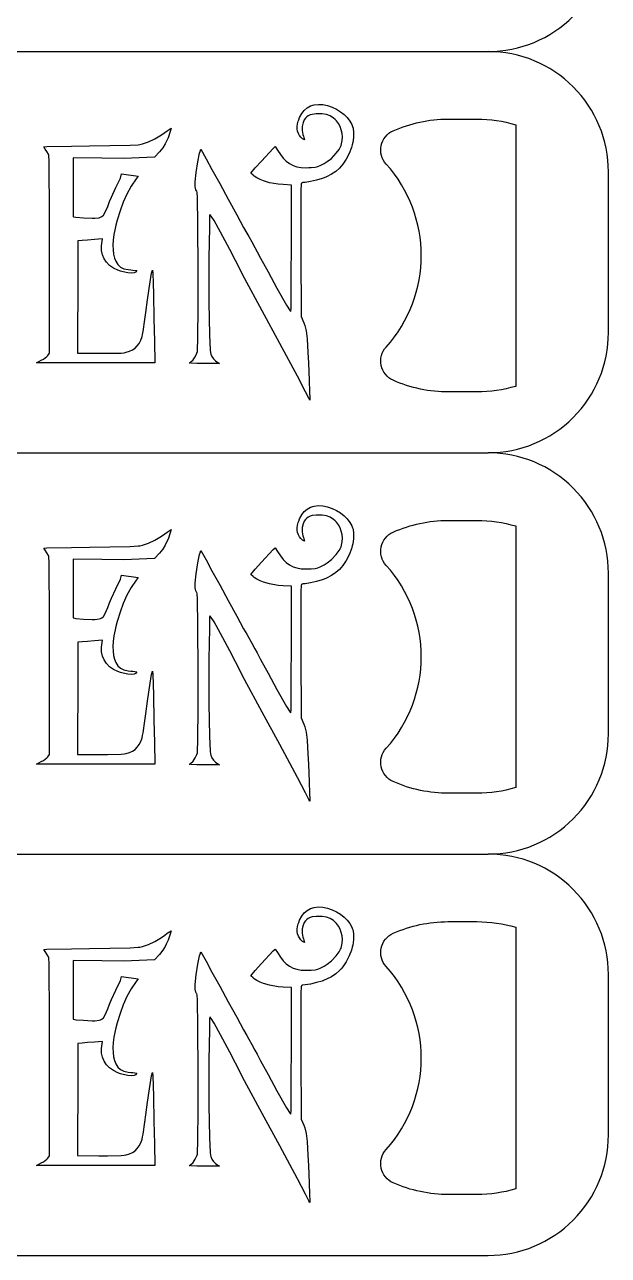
# Model space of a CAD drawing. Header units: millimetres. Extents: x 2045 to 2776, y 1347 to 1669.
# Drawn here: x 2702.7 to 2775.5, y 1346.8 to 1500.2 of the extents above; entities that cross this region are included whole.
import ezdxf

# ---------------------------------------------------------------- set-up
doc = ezdxf.new("R2010")
doc.units = ezdxf.units.MM

msp = doc.modelspace()

# ---------------------------------------------------------------- linework, layer by layer
for points in [[(2645.523, 1546.839, 0.4142136), (2635.523, 1536.839), (2635.523, 1506.839, 0.4142136), (2645.523, 1496.839), (2760.523, 1496.839, 0.4142136), (2775.523, 1511.839), (2775.523, 1531.839, 0.4142136), (2760.523, 1546.839)], [(2645.523, 1496.839, 0.4142136), (2635.523, 1486.839), (2635.523, 1456.839, 0.4142136), (2645.523, 1446.839), (2760.523, 1446.839, 0.4142136), (2775.523, 1461.839), (2775.523, 1481.839, 0.4142136), (2760.523, 1496.839)], [(2645.523, 1446.839, 0.4142136), (2635.523, 1436.839), (2635.523, 1406.839, 0.4142136), (2645.523, 1396.839), (2760.523, 1396.839, 0.4142136), (2775.523, 1411.839), (2775.523, 1431.839, 0.4142136), (2760.523, 1446.839)], [(2645.523, 1396.839, 0.4142136), (2635.523, 1386.839), (2635.523, 1356.839, 0.4142136), (2645.523, 1346.839), (2760.523, 1346.839, 0.4142136), (2775.523, 1361.839), (2775.523, 1381.839, 0.4142136), (2760.523, 1396.839)]]:
    msp.add_lwpolyline(points, format="xyb")
for points in [[(2735.988, 1480.205), (2734.942, 1480.267), (2734.338, 1480.313), (2733.238, 1480.499), (2732.518, 1480.716), (2732.092, 1480.886), (2731.697, 1481.088), (2731.356, 1481.313), (2731.201, 1481.436), (2730.922, 1481.669), (2731.487, 1482.327), (2732.254, 1483.195), (2733.711, 1484.775), (2733.951, 1484.991), (2734.261, 1484.558), (2734.617, 1484.016), (2734.973, 1483.551), (2735.345, 1483.164), (2735.748, 1482.869), (2736.189, 1482.645), (2736.67, 1482.49), (2737.212, 1482.397), (2737.816, 1482.366), (2738.149, 1482.374), (2738.474, 1482.389), (2738.939, 1482.428), (2739.288, 1482.513), (2739.652, 1482.668), (2739.9, 1482.784), (2740.078, 1482.885), (2740.442, 1483.117), (2740.969, 1483.528), (2741.581, 1484.155), (2741.937, 1484.651), (2742.115, 1484.976), (2742.177, 1485.131), (2742.247, 1485.333), (2742.332, 1485.751), (2742.348, 1486.193), (2742.309, 1486.642), (2742.208, 1487.076), (2742.053, 1487.494), (2741.852, 1487.873), (2741.604, 1488.207), (2741.457, 1488.354), (2741.232, 1488.547), (2740.814, 1488.834), (2740.365, 1488.997), (2739.815, 1489.074), (2739.474, 1489.082), (2739.079, 1489.074), (2738.598, 1489.012), (2738.327, 1488.942), (2738.095, 1488.834), (2737.893, 1488.695), (2737.731, 1488.524), (2737.591, 1488.323), (2737.529, 1488.207), (2737.444, 1487.997), (2737.344, 1487.517), (2737.328, 1486.998), (2737.413, 1486.502), (2737.491, 1486.286), (2737.553, 1486.123), (2737.621, 1485.827), (2737.365, 1485.962), (2737.173, 1486.154), (2736.995, 1486.386), (2736.856, 1486.634), (2736.77, 1486.897), (2736.716, 1487.184), (2736.716, 1487.494), (2736.755, 1487.812), (2736.84, 1488.152), (2736.902, 1488.323), (2737.01, 1488.609), (2737.274, 1489.097), (2737.591, 1489.508), (2737.955, 1489.825), (2738.374, 1490.058), (2738.846, 1490.205), (2739.358, 1490.259), (2739.915, 1490.228), (2740.504, 1490.104), (2741.077, 1489.911), (2741.612, 1489.655), (2742.115, 1489.345), (2742.572, 1488.997), (2742.959, 1488.602), (2743.285, 1488.176), (2743.533, 1487.734), (2743.618, 1487.502), (2743.672, 1487.308), (2743.726, 1486.766), (2743.719, 1486.138), (2743.641, 1485.503), (2743.579, 1485.232), (2743.486, 1484.883), (2743.192, 1484.148), (2742.812, 1483.419), (2742.394, 1482.784), (2742.185, 1482.536), (2741.983, 1482.32), (2741.511, 1481.909), (2740.969, 1481.545), (2740.38, 1481.235), (2740.07, 1481.111), (2739.83, 1481.018), (2739.125, 1480.825), (2738.351, 1480.646), (2737.708, 1480.53), (2737.43, 1480.519), (2737.328, 1480.491), (2737.258, 1480.422), (2737.212, 1480.298), (2737.196, 1480.205), (2737.173, 1479.632), (2737.158, 1475.085), (2737.165, 1471.854), (2737.196, 1463.822), (2737.522, 1463.047), (2737.661, 1462.714), (2737.847, 1462.04), (2737.963, 1461.025), (2738.056, 1459.329), (2738.11, 1458.059), (2738.203, 1455.836), (2738.265, 1454.449), (2738.304, 1453.643), (2738.289, 1453.419), (2738.157, 1453.651), (2737.754, 1454.457), (2736.755, 1456.378), (2734.532, 1460.475), (2732.324, 1464.519), (2730.147, 1468.586), (2729.016, 1470.793), (2728.304, 1472.164), (2727.157, 1474.333), (2726.352, 1475.766), (2725.988, 1476.339), (2725.848, 1476.502), (2725.817, 1476.502), (2725.794, 1476.363), (2725.755, 1474.968), (2725.693, 1471.111), (2725.678, 1467.695), (2725.693, 1465.572), (2725.794, 1461.529), (2725.872, 1459.647), (2725.902, 1459.329), (2725.949, 1459.151), (2726.081, 1458.826), (2726.267, 1458.547), (2726.53, 1458.291), (2726.693, 1458.175), (2727.01, 1457.958), (2725.035, 1457.966), (2724.206, 1457.973), (2723.447, 1458.004), (2723.229, 1458.034), (2723.246, 1458.043), (2723.246, 1458.043), (2723.261, 1458.051), (2723.408, 1458.128), (2723.718, 1458.423), (2724.005, 1458.818), (2724.214, 1459.252), (2724.268, 1459.453), (2724.291, 1459.67), (2724.33, 1461.033), (2724.353, 1465.084), (2724.346, 1469.585), (2724.33, 1475.286), (2724.276, 1478.663), (2724.222, 1479.26), (2724.175, 1479.43), (2724.152, 1479.484), (2724.074, 1479.624), (2723.989, 1480.027), (2723.981, 1480.282), (2723.997, 1480.608), (2724.129, 1481.777), (2724.33, 1483.11), (2724.524, 1484.155), (2724.593, 1484.38), (2724.71, 1484.674), (2725.345, 1483.489), (2726.081, 1482.141), (2727.049, 1480.375), (2728.11, 1478.439), (2729.164, 1476.502), (2730.023, 1474.922), (2730.418, 1474.225), (2730.674, 1473.791), (2731.046, 1473.117), (2731.425, 1472.412), (2731.704, 1471.901), (2732.146, 1471.095), (2733.075, 1469.383), (2734.183, 1467.362), (2735.391, 1465.239), (2735.841, 1464.511), (2735.91, 1464.449), (2735.941, 1464.891), (2735.98, 1469.174), (2735.988, 1472.327), (2735.988, 1480.205)], [(2718.691, 1469.229), (2718.753, 1467.997), (2718.784, 1466.626), (2718.846, 1463.543), (2718.908, 1460.747), (2718.977, 1458.059), (2704.182, 1458.059), (2704.802, 1458.368), (2705.058, 1458.516), (2705.507, 1458.833), (2705.623, 1458.957), (2705.825, 1459.236), (2705.817, 1471.459), (2705.809, 1476.37), (2705.77, 1483.148), (2705.747, 1483.931), (2705.701, 1484.047), (2705.507, 1484.38), (2705.275, 1484.69), (2705.118, 1484.966), (2705.491, 1484.992), (2708.559, 1485.054), (2710.798, 1485.085), (2713.346, 1485.116), (2715.887, 1485.178), (2716.871, 1485.232), (2717.095, 1485.263), (2717.428, 1485.325), (2718.172, 1485.581), (2718.977, 1485.968), (2719.799, 1486.464), (2720.201, 1486.75), (2720.496, 1486.967), (2720.993, 1487.295), (2720.883, 1486.866), (2720.604, 1486.1), (2720.372, 1485.604), (2720.24, 1485.333), (2719.938, 1484.852), (2719.527, 1484.333), (2718.923, 1483.667), (2715.097, 1483.512), (2712.331, 1483.543), (2708.776, 1483.574), (2708.776, 1476.285), (2708.799, 1476.262), (2709.101, 1476.208), (2710.062, 1476.13), (2711.123, 1476.084), (2711.495, 1476.076), (2712.014, 1476.138), (2712.192, 1476.208), (2712.331, 1476.278), (2712.54, 1476.44), (2712.75, 1476.812), (2713.075, 1477.548), (2713.323, 1478.137), (2713.563, 1478.71), (2714.097, 1479.895), (2714.678, 1481.08), (2714.818, 1481.606), (2716.871, 1481.304), (2716.615, 1480.979), (2716.011, 1480.05), (2715.484, 1479.082), (2715.019, 1478.067), (2714.616, 1476.982), (2714.26, 1475.821), (2714.097, 1475.193), (2714.004, 1474.798), (2713.857, 1474.047), (2713.764, 1473.349), (2713.726, 1472.707), (2713.741, 1472.118), (2713.803, 1471.583), (2713.919, 1471.111), (2714.09, 1470.7), (2714.198, 1470.514), (2714.338, 1470.305), (2714.678, 1469.988), (2715.097, 1469.779), (2715.623, 1469.662), (2715.949, 1469.639), (2716.22, 1469.616), (2716.725, 1469.558), (2716.535, 1469.355), (2716.359, 1469.267), (2716.034, 1469.205), (2715.592, 1469.244), (2715.019, 1469.376), (2714.671, 1469.476), (2714.361, 1469.585), (2713.795, 1469.856), (2713.323, 1470.189), (2712.928, 1470.584), (2712.626, 1471.026), (2712.416, 1471.521), (2712.3, 1472.048), (2712.293, 1472.614), (2712.331, 1472.908), (2712.424, 1473.481), (2711.448, 1473.411), (2710.565, 1473.349), (2709.914, 1473.295), (2709.357, 1473.233), (2709.334, 1466.951), (2709.318, 1461.924), (2709.31, 1459.972), (2709.31, 1459.267), (2711.967, 1459.244), (2713.059, 1459.236), (2714.779, 1459.275), (2715.135, 1459.314), (2715.376, 1459.36), (2715.802, 1459.484), (2716.173, 1459.654), (2716.499, 1459.879), (2716.77, 1460.15), (2717.002, 1460.475), (2717.196, 1460.87), (2717.359, 1461.335), (2717.428, 1461.599), (2717.506, 1461.947), (2717.723, 1463.434), (2717.831, 1464.333), (2718.025, 1465.913), (2718.366, 1468.144), (2718.559, 1469.229), (2718.659, 1469.616), (2718.691, 1469.229)], [(2735.988, 1430.205), (2734.942, 1430.267), (2734.338, 1430.313), (2733.238, 1430.499), (2732.518, 1430.716), (2732.092, 1430.886), (2731.697, 1431.088), (2731.356, 1431.313), (2731.201, 1431.436), (2730.922, 1431.669), (2731.487, 1432.327), (2732.254, 1433.195), (2733.711, 1434.775), (2733.951, 1434.991), (2734.261, 1434.558), (2734.617, 1434.016), (2734.973, 1433.551), (2735.345, 1433.164), (2735.748, 1432.869), (2736.189, 1432.645), (2736.67, 1432.49), (2737.212, 1432.397), (2737.816, 1432.366), (2738.149, 1432.374), (2738.474, 1432.389), (2738.939, 1432.428), (2739.288, 1432.513), (2739.652, 1432.668), (2739.9, 1432.784), (2740.078, 1432.885), (2740.442, 1433.117), (2740.969, 1433.528), (2741.581, 1434.155), (2741.937, 1434.651), (2742.115, 1434.976), (2742.177, 1435.131), (2742.247, 1435.333), (2742.332, 1435.751), (2742.348, 1436.193), (2742.309, 1436.642), (2742.208, 1437.076), (2742.053, 1437.494), (2741.852, 1437.873), (2741.604, 1438.207), (2741.457, 1438.354), (2741.232, 1438.547), (2740.814, 1438.834), (2740.365, 1438.997), (2739.815, 1439.074), (2739.474, 1439.082), (2739.079, 1439.074), (2738.598, 1439.012), (2738.327, 1438.942), (2738.095, 1438.834), (2737.893, 1438.695), (2737.731, 1438.524), (2737.591, 1438.323), (2737.529, 1438.207), (2737.444, 1437.997), (2737.344, 1437.517), (2737.328, 1436.998), (2737.413, 1436.502), (2737.491, 1436.286), (2737.553, 1436.123), (2737.621, 1435.827), (2737.365, 1435.962), (2737.173, 1436.154), (2736.995, 1436.386), (2736.856, 1436.634), (2736.77, 1436.897), (2736.716, 1437.184), (2736.716, 1437.494), (2736.755, 1437.812), (2736.84, 1438.152), (2736.902, 1438.323), (2737.01, 1438.609), (2737.274, 1439.097), (2737.591, 1439.508), (2737.955, 1439.825), (2738.374, 1440.058), (2738.846, 1440.205), (2739.358, 1440.259), (2739.915, 1440.228), (2740.504, 1440.104), (2741.077, 1439.911), (2741.612, 1439.655), (2742.115, 1439.345), (2742.572, 1438.997), (2742.959, 1438.602), (2743.285, 1438.176), (2743.533, 1437.734), (2743.618, 1437.502), (2743.672, 1437.308), (2743.726, 1436.766), (2743.719, 1436.138), (2743.641, 1435.503), (2743.579, 1435.232), (2743.486, 1434.883), (2743.192, 1434.148), (2742.812, 1433.419), (2742.394, 1432.784), (2742.185, 1432.536), (2741.983, 1432.32), (2741.511, 1431.909), (2740.969, 1431.545), (2740.38, 1431.235), (2740.07, 1431.111), (2739.83, 1431.018), (2739.125, 1430.825), (2738.351, 1430.646), (2737.708, 1430.53), (2737.43, 1430.519), (2737.328, 1430.491), (2737.258, 1430.422), (2737.212, 1430.298), (2737.196, 1430.205), (2737.173, 1429.632), (2737.158, 1425.085), (2737.165, 1421.854), (2737.196, 1413.822), (2737.522, 1413.047), (2737.661, 1412.714), (2737.847, 1412.04), (2737.963, 1411.025), (2738.056, 1409.329), (2738.11, 1408.059), (2738.203, 1405.836), (2738.265, 1404.449), (2738.304, 1403.643), (2738.289, 1403.419), (2738.157, 1403.651), (2737.754, 1404.457), (2736.755, 1406.378), (2734.532, 1410.475), (2732.324, 1414.519), (2730.147, 1418.586), (2729.016, 1420.793), (2728.304, 1422.164), (2727.157, 1424.333), (2726.352, 1425.766), (2725.988, 1426.339), (2725.848, 1426.502), (2725.817, 1426.502), (2725.794, 1426.363), (2725.755, 1424.968), (2725.693, 1421.111), (2725.678, 1417.695), (2725.693, 1415.572), (2725.794, 1411.529), (2725.872, 1409.647), (2725.902, 1409.329), (2725.949, 1409.151), (2726.081, 1408.826), (2726.267, 1408.547), (2726.53, 1408.291), (2726.693, 1408.175), (2727.01, 1407.958), (2725.035, 1407.966), (2724.206, 1407.973), (2723.447, 1408.004), (2723.229, 1408.034), (2723.246, 1408.043), (2723.246, 1408.043), (2723.261, 1408.051), (2723.408, 1408.128), (2723.718, 1408.423), (2724.005, 1408.818), (2724.214, 1409.252), (2724.268, 1409.453), (2724.291, 1409.67), (2724.33, 1411.033), (2724.353, 1415.084), (2724.346, 1419.585), (2724.33, 1425.286), (2724.276, 1428.663), (2724.222, 1429.26), (2724.175, 1429.43), (2724.152, 1429.484), (2724.074, 1429.624), (2723.989, 1430.027), (2723.981, 1430.282), (2723.997, 1430.608), (2724.129, 1431.777), (2724.33, 1433.11), (2724.524, 1434.155), (2724.593, 1434.38), (2724.71, 1434.674), (2725.345, 1433.489), (2726.081, 1432.141), (2727.049, 1430.375), (2728.11, 1428.439), (2729.164, 1426.502), (2730.023, 1424.922), (2730.418, 1424.225), (2730.674, 1423.791), (2731.046, 1423.117), (2731.425, 1422.412), (2731.704, 1421.901), (2732.146, 1421.095), (2733.075, 1419.383), (2734.183, 1417.362), (2735.391, 1415.239), (2735.841, 1414.511), (2735.91, 1414.449), (2735.941, 1414.891), (2735.98, 1419.174), (2735.988, 1422.327), (2735.988, 1430.205)], [(2718.691, 1419.229), (2718.753, 1417.997), (2718.784, 1416.626), (2718.846, 1413.543), (2718.908, 1410.747), (2718.977, 1408.059), (2704.182, 1408.059), (2704.802, 1408.368), (2705.058, 1408.516), (2705.507, 1408.833), (2705.623, 1408.957), (2705.825, 1409.236), (2705.817, 1421.459), (2705.809, 1426.37), (2705.77, 1433.148), (2705.747, 1433.931), (2705.701, 1434.047), (2705.507, 1434.38), (2705.275, 1434.69), (2705.118, 1434.966), (2705.491, 1434.992), (2708.559, 1435.054), (2710.798, 1435.085), (2713.346, 1435.116), (2715.887, 1435.178), (2716.871, 1435.232), (2717.095, 1435.263), (2717.428, 1435.325), (2718.172, 1435.581), (2718.977, 1435.968), (2719.799, 1436.464), (2720.201, 1436.75), (2720.496, 1436.967), (2720.993, 1437.295), (2720.883, 1436.866), (2720.604, 1436.1), (2720.372, 1435.604), (2720.24, 1435.333), (2719.938, 1434.852), (2719.527, 1434.333), (2718.923, 1433.667), (2715.097, 1433.512), (2712.331, 1433.543), (2708.776, 1433.574), (2708.776, 1426.285), (2708.799, 1426.262), (2709.101, 1426.208), (2710.062, 1426.13), (2711.123, 1426.084), (2711.495, 1426.076), (2712.014, 1426.138), (2712.192, 1426.208), (2712.331, 1426.278), (2712.54, 1426.44), (2712.75, 1426.812), (2713.075, 1427.548), (2713.323, 1428.137), (2713.563, 1428.71), (2714.097, 1429.895), (2714.678, 1431.08), (2714.818, 1431.606), (2716.871, 1431.304), (2716.615, 1430.979), (2716.011, 1430.05), (2715.484, 1429.082), (2715.019, 1428.067), (2714.616, 1426.982), (2714.26, 1425.821), (2714.097, 1425.193), (2714.004, 1424.798), (2713.857, 1424.047), (2713.764, 1423.349), (2713.726, 1422.707), (2713.741, 1422.118), (2713.803, 1421.583), (2713.919, 1421.111), (2714.09, 1420.7), (2714.198, 1420.514), (2714.338, 1420.305), (2714.678, 1419.988), (2715.097, 1419.779), (2715.623, 1419.662), (2715.949, 1419.639), (2716.22, 1419.616), (2716.725, 1419.558), (2716.535, 1419.355), (2716.359, 1419.267), (2716.034, 1419.205), (2715.592, 1419.244), (2715.019, 1419.376), (2714.671, 1419.476), (2714.361, 1419.585), (2713.795, 1419.856), (2713.323, 1420.189), (2712.928, 1420.584), (2712.626, 1421.026), (2712.416, 1421.521), (2712.3, 1422.048), (2712.293, 1422.614), (2712.331, 1422.908), (2712.424, 1423.481), (2711.448, 1423.411), (2710.565, 1423.349), (2709.914, 1423.295), (2709.357, 1423.233), (2709.334, 1416.951), (2709.318, 1411.924), (2709.31, 1409.972), (2709.31, 1409.267), (2711.967, 1409.244), (2713.059, 1409.236), (2714.779, 1409.275), (2715.135, 1409.314), (2715.376, 1409.36), (2715.802, 1409.484), (2716.173, 1409.654), (2716.499, 1409.879), (2716.77, 1410.15), (2717.002, 1410.475), (2717.196, 1410.87), (2717.359, 1411.335), (2717.428, 1411.599), (2717.506, 1411.947), (2717.723, 1413.434), (2717.831, 1414.333), (2718.025, 1415.913), (2718.366, 1418.144), (2718.559, 1419.229), (2718.659, 1419.616), (2718.691, 1419.229)], [(2735.988, 1380.205), (2734.942, 1380.267), (2734.338, 1380.313), (2733.238, 1380.499), (2732.518, 1380.716), (2732.092, 1380.886), (2731.697, 1381.088), (2731.356, 1381.313), (2731.201, 1381.436), (2730.922, 1381.669), (2731.487, 1382.327), (2732.254, 1383.195), (2733.711, 1384.775), (2733.951, 1384.991), (2734.261, 1384.558), (2734.617, 1384.016), (2734.973, 1383.551), (2735.345, 1383.164), (2735.748, 1382.869), (2736.189, 1382.645), (2736.67, 1382.49), (2737.212, 1382.397), (2737.816, 1382.366), (2738.149, 1382.374), (2738.474, 1382.389), (2738.939, 1382.428), (2739.288, 1382.513), (2739.652, 1382.668), (2739.9, 1382.784), (2740.078, 1382.885), (2740.442, 1383.117), (2740.969, 1383.528), (2741.581, 1384.155), (2741.937, 1384.651), (2742.115, 1384.976), (2742.177, 1385.131), (2742.247, 1385.333), (2742.332, 1385.751), (2742.348, 1386.193), (2742.309, 1386.642), (2742.208, 1387.076), (2742.053, 1387.494), (2741.852, 1387.873), (2741.604, 1388.207), (2741.457, 1388.354), (2741.232, 1388.547), (2740.814, 1388.834), (2740.365, 1388.997), (2739.815, 1389.074), (2739.474, 1389.082), (2739.079, 1389.074), (2738.598, 1389.012), (2738.327, 1388.942), (2738.095, 1388.834), (2737.893, 1388.695), (2737.731, 1388.524), (2737.591, 1388.323), (2737.529, 1388.207), (2737.444, 1387.997), (2737.344, 1387.517), (2737.328, 1386.998), (2737.413, 1386.502), (2737.491, 1386.286), (2737.553, 1386.123), (2737.621, 1385.827), (2737.365, 1385.962), (2737.173, 1386.154), (2736.995, 1386.386), (2736.856, 1386.634), (2736.77, 1386.897), (2736.716, 1387.184), (2736.716, 1387.494), (2736.755, 1387.812), (2736.84, 1388.152), (2736.902, 1388.323), (2737.01, 1388.609), (2737.274, 1389.097), (2737.591, 1389.508), (2737.955, 1389.825), (2738.374, 1390.058), (2738.846, 1390.205), (2739.358, 1390.259), (2739.915, 1390.228), (2740.504, 1390.104), (2741.077, 1389.911), (2741.612, 1389.655), (2742.115, 1389.345), (2742.572, 1388.997), (2742.959, 1388.602), (2743.285, 1388.176), (2743.533, 1387.734), (2743.618, 1387.502), (2743.672, 1387.308), (2743.726, 1386.766), (2743.719, 1386.138), (2743.641, 1385.503), (2743.579, 1385.232), (2743.486, 1384.883), (2743.192, 1384.148), (2742.812, 1383.419), (2742.394, 1382.784), (2742.185, 1382.536), (2741.983, 1382.32), (2741.511, 1381.909), (2740.969, 1381.545), (2740.38, 1381.235), (2740.07, 1381.111), (2739.83, 1381.018), (2739.125, 1380.825), (2738.351, 1380.646), (2737.708, 1380.53), (2737.43, 1380.519), (2737.328, 1380.491), (2737.258, 1380.422), (2737.212, 1380.298), (2737.196, 1380.205), (2737.173, 1379.632), (2737.158, 1375.085), (2737.165, 1371.854), (2737.196, 1363.822), (2737.522, 1363.047), (2737.661, 1362.714), (2737.847, 1362.04), (2737.963, 1361.025), (2738.056, 1359.329), (2738.11, 1358.059), (2738.203, 1355.836), (2738.265, 1354.449), (2738.304, 1353.643), (2738.289, 1353.419), (2738.157, 1353.651), (2737.754, 1354.457), (2736.755, 1356.378), (2734.532, 1360.475), (2732.324, 1364.519), (2730.147, 1368.586), (2729.016, 1370.793), (2728.304, 1372.164), (2727.157, 1374.333), (2726.352, 1375.766), (2725.988, 1376.339), (2725.848, 1376.502), (2725.817, 1376.502), (2725.794, 1376.363), (2725.755, 1374.968), (2725.693, 1371.111), (2725.678, 1367.695), (2725.693, 1365.572), (2725.794, 1361.529), (2725.872, 1359.647), (2725.902, 1359.329), (2725.949, 1359.151), (2726.081, 1358.826), (2726.267, 1358.547), (2726.53, 1358.291), (2726.693, 1358.175), (2727.01, 1357.958), (2725.035, 1357.966), (2724.206, 1357.973), (2723.447, 1358.004), (2723.229, 1358.034), (2723.246, 1358.043), (2723.246, 1358.043), (2723.261, 1358.051), (2723.408, 1358.128), (2723.718, 1358.423), (2724.005, 1358.818), (2724.214, 1359.252), (2724.268, 1359.453), (2724.291, 1359.67), (2724.33, 1361.033), (2724.353, 1365.084), (2724.346, 1369.585), (2724.33, 1375.286), (2724.276, 1378.663), (2724.222, 1379.26), (2724.175, 1379.43), (2724.152, 1379.484), (2724.074, 1379.624), (2723.989, 1380.027), (2723.981, 1380.282), (2723.997, 1380.608), (2724.129, 1381.777), (2724.33, 1383.11), (2724.524, 1384.155), (2724.593, 1384.38), (2724.71, 1384.674), (2725.345, 1383.489), (2726.081, 1382.141), (2727.049, 1380.375), (2728.11, 1378.439), (2729.164, 1376.502), (2730.023, 1374.922), (2730.418, 1374.225), (2730.674, 1373.791), (2731.046, 1373.117), (2731.425, 1372.412), (2731.704, 1371.901), (2732.146, 1371.095), (2733.075, 1369.383), (2734.183, 1367.362), (2735.391, 1365.239), (2735.841, 1364.511), (2735.91, 1364.449), (2735.941, 1364.891), (2735.98, 1369.174), (2735.988, 1372.327), (2735.988, 1380.205)], [(2718.691, 1369.229), (2718.753, 1367.997), (2718.784, 1366.626), (2718.846, 1363.543), (2718.908, 1360.747), (2718.977, 1358.059), (2704.182, 1358.059), (2704.802, 1358.368), (2705.058, 1358.516), (2705.507, 1358.833), (2705.623, 1358.957), (2705.825, 1359.236), (2705.817, 1371.459), (2705.809, 1376.37), (2705.77, 1383.148), (2705.747, 1383.931), (2705.701, 1384.047), (2705.507, 1384.38), (2705.275, 1384.69), (2705.118, 1384.966), (2705.491, 1384.992), (2708.559, 1385.054), (2710.798, 1385.085), (2713.346, 1385.116), (2715.887, 1385.178), (2716.871, 1385.232), (2717.095, 1385.263), (2717.428, 1385.325), (2718.172, 1385.581), (2718.977, 1385.968), (2719.799, 1386.464), (2720.201, 1386.75), (2720.496, 1386.967), (2720.993, 1387.295), (2720.883, 1386.866), (2720.604, 1386.1), (2720.372, 1385.604), (2720.24, 1385.333), (2719.938, 1384.852), (2719.527, 1384.333), (2718.923, 1383.667), (2715.097, 1383.512), (2712.331, 1383.543), (2708.776, 1383.574), (2708.776, 1376.285), (2708.799, 1376.262), (2709.101, 1376.208), (2710.062, 1376.13), (2711.123, 1376.084), (2711.495, 1376.076), (2712.014, 1376.138), (2712.192, 1376.208), (2712.331, 1376.278), (2712.54, 1376.44), (2712.75, 1376.812), (2713.075, 1377.548), (2713.323, 1378.137), (2713.563, 1378.71), (2714.097, 1379.895), (2714.678, 1381.08), (2714.818, 1381.606), (2716.871, 1381.304), (2716.615, 1380.979), (2716.011, 1380.05), (2715.484, 1379.082), (2715.019, 1378.067), (2714.616, 1376.982), (2714.26, 1375.821), (2714.097, 1375.193), (2714.004, 1374.798), (2713.857, 1374.047), (2713.764, 1373.349), (2713.726, 1372.707), (2713.741, 1372.118), (2713.803, 1371.583), (2713.919, 1371.111), (2714.09, 1370.7), (2714.198, 1370.514), (2714.338, 1370.305), (2714.678, 1369.988), (2715.097, 1369.779), (2715.623, 1369.662), (2715.949, 1369.639), (2716.22, 1369.616), (2716.725, 1369.558), (2716.535, 1369.355), (2716.359, 1369.267), (2716.034, 1369.205), (2715.592, 1369.244), (2715.019, 1369.376), (2714.671, 1369.476), (2714.361, 1369.585), (2713.795, 1369.856), (2713.323, 1370.189), (2712.928, 1370.584), (2712.626, 1371.026), (2712.416, 1371.521), (2712.3, 1372.048), (2712.293, 1372.614), (2712.331, 1372.908), (2712.424, 1373.481), (2711.448, 1373.411), (2710.565, 1373.349), (2709.914, 1373.295), (2709.357, 1373.233), (2709.334, 1366.951), (2709.318, 1361.924), (2709.31, 1359.972), (2709.31, 1359.267), (2711.967, 1359.244), (2713.059, 1359.236), (2714.779, 1359.275), (2715.135, 1359.314), (2715.376, 1359.36), (2715.802, 1359.484), (2716.173, 1359.654), (2716.499, 1359.879), (2716.77, 1360.15), (2717.002, 1360.475), (2717.196, 1360.87), (2717.359, 1361.335), (2717.428, 1361.599), (2717.506, 1361.947), (2717.723, 1363.434), (2717.831, 1364.333), (2718.025, 1365.913), (2718.366, 1368.144), (2718.559, 1369.229), (2718.659, 1369.616), (2718.691, 1369.229)]]:
    msp.add_lwpolyline(points, close=True)
for points in [[(2748.681, 1486.967, -0.103744), (2755.507, 1488.421), (2759.133, 1488.421, -0.0721424), (2763.963, 1487.721), (2763.963, 1455.122, -0.0721424), (2759.133, 1454.421), (2755.612, 1454.421, -0.105307), (2748.681, 1455.875, -0.5108143), (2747.798, 1460.023, 0.3848974), (2747.798, 1482.819, -0.5108143), (2748.681, 1486.967)], [(2748.681, 1436.967, -0.103744), (2755.507, 1438.421), (2759.133, 1438.421, -0.0721424), (2763.963, 1437.721), (2763.963, 1405.122, -0.0721424), (2759.133, 1404.421), (2755.612, 1404.421, -0.105307), (2748.681, 1405.875, -0.5108143), (2747.798, 1410.023, 0.3848974), (2747.798, 1432.819, -0.5108143), (2748.681, 1436.967)], [(2748.681, 1386.967, -0.103744), (2755.507, 1388.421), (2759.133, 1388.421, -0.0721424), (2763.963, 1387.721), (2763.963, 1355.122, -0.0721424), (2759.133, 1354.421), (2755.612, 1354.421, -0.105307), (2748.681, 1355.875, -0.5108143), (2747.798, 1360.023, 0.3848974), (2747.798, 1382.819, -0.5108143), (2748.681, 1386.967)]]:
    msp.add_lwpolyline(points, format="xyb", close=True)

doc.saveas('drawing.dxf')
